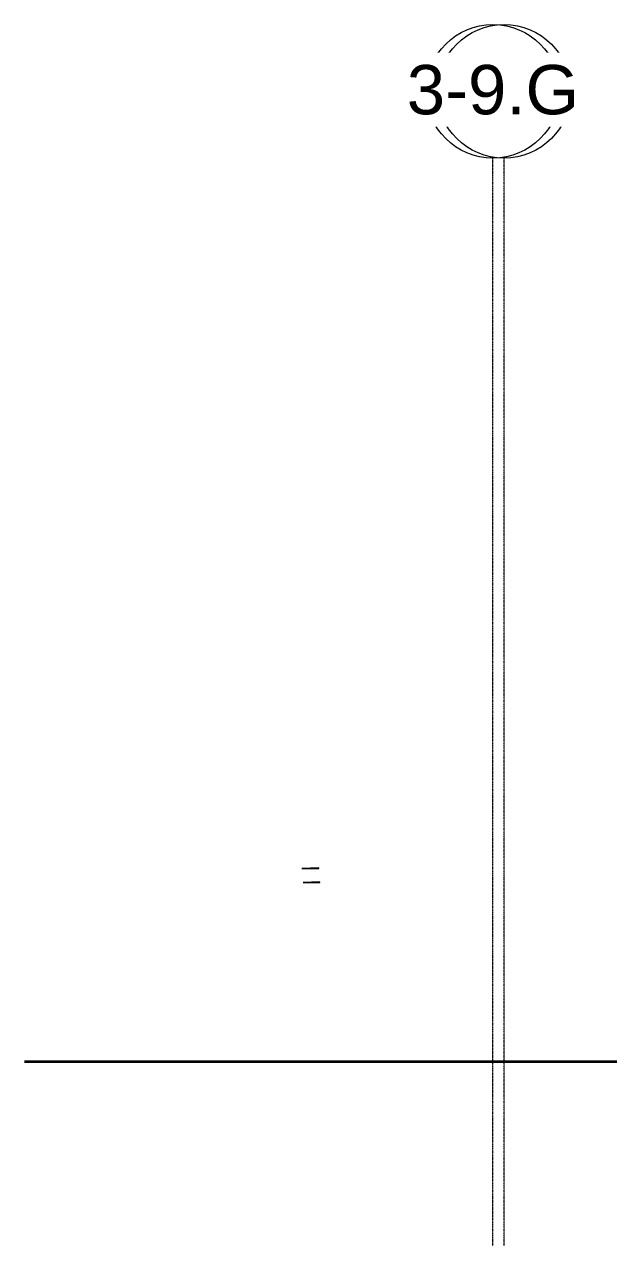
# Model space of a CAD drawing. Header units: inches. Extents: x -54880 to -186, y -132 to 853.
# Drawn here: x -17516 to -17096, y -132 to 745 of the extents above; entities that cross this region are included whole.
import ezdxf

# ---------------------------------------------------------------- set-up
doc = ezdxf.new("R2010")
doc.units = ezdxf.units.IN
doc.header["$MEASUREMENT"] = 0
doc.linetypes.add('Grid Line 1_2_', pattern=[0.875, 0.5, -0.125, 0.125, -0.125])
for name, color, linetype, lineweight in [('A-DETL', 90, 'Continuous', 9), ('C-TOPO', 7, 'Continuous', 9), ('S-GRID', 1, 'Continuous', 9), ('S-GRID-IDEN', 1, 'Continuous', 9)]:
    doc.layers.add(name, color=color, linetype=linetype, lineweight=lineweight)
doc.styles.add('Arial', font='arial.ttf', dxfattribs={"height": 35.407186})

# ---------------------------------------------------------------- blocks, each defined once
blk = doc.blocks.new('Grid - Grid Head - Circle-14747-Section 1')
at = {"layer": 'S-GRID-IDEN'}
blk.add_circle((21143.8, 696.66), 48, dxfattribs=at)

msp = doc.modelspace()

# ---------------------------------------------------------------- linework, layer by layer
at = {"layer": 'A-DETL'}
for p, q in [((-17304.34673, 139.18582), (-17316.34673, 138.68582)), ((-17316.34673, 138.68582), (-17304.34673, 138.68582)), ((-17304.34673, 138.68582), (-17304.34673, 139.18582)), ((-17303.51628, 129.22036), (-17315.51628, 128.72036)), ((-17315.51628, 128.72036), (-17303.51628, 128.72036)), ((-17303.51628, 128.72036), (-17303.51628, 129.22036))]:
    msp.add_line(p, q, dxfattribs=at)
at = {"layer": 'C-TOPO', "lineweight": 35}
msp.add_line((-16997.9301, 0), (-17515.67876, 0), dxfattribs=at)
at = {"layer": 'C-TOPO'}
msp.add_line((-16997.93112, 0), (-17515.67876, 0), dxfattribs=at)
at = {"layer": 'S-GRID', "linetype": 'Grid Line 1_2_'}
for p, q in [((-17179.20888, -132), (-17179.20888, 648.65882)), ((-17171.20888, -132), (-17171.20888, 648.65882))]:
    msp.add_line(p, q, dxfattribs=at)

# ---------------------------------------------------------------- block references
at = {"layer": 'S-GRID-IDEN'}
msp.add_blockref('Grid - Grid Head - Circle-14747-Section 1', (-38315.01169, 0), dxfattribs=at)

# ---------------------------------------------------------------- next in the draw order: texts
at = {"layer": 'S-GRID-IDEN', "insert": (-17171.2181, 715.53256), "char_height": 35.407186, "width": 85.104, "attachment_point": 2, "line_spacing_factor": 0.938532, "style": 'Arial', "bg_fill": 3, "box_fill_scale": 1.25, "bg_fill_color": 0, "bg_fill_transparency": 0}
msp.add_mtext('3-9', dxfattribs=at)

# ---------------------------------------------------------------- next in the draw order: block references
at = {"layer": 'S-GRID-IDEN'}
msp.add_blockref('Grid - Grid Head - Circle-14747-Section 1', (-38323.01169, 0), dxfattribs=at)

# ---------------------------------------------------------------- next in the draw order: texts
at = {"layer": 'S-GRID-IDEN', "insert": (-17179.2181, 715.53256), "char_height": 35.407186, "width": 147.312, "attachment_point": 2, "line_spacing_factor": 0.938532, "style": 'Arial', "bg_fill": 3, "box_fill_scale": 1.25, "bg_fill_color": 0, "bg_fill_transparency": 0}
msp.add_mtext('3-9.G', dxfattribs=at)

doc.saveas('drawing.dxf')
